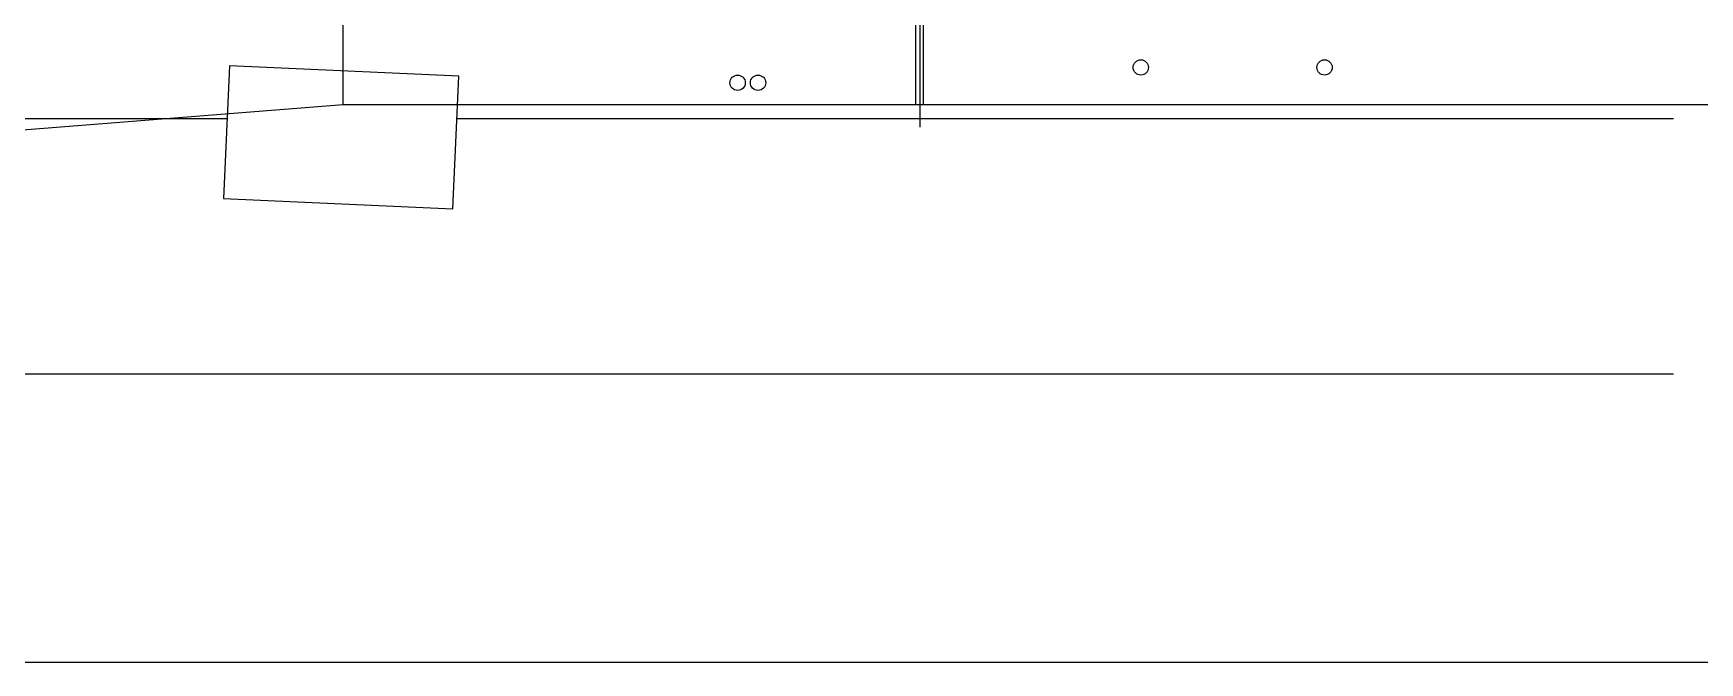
# Model space of a CAD drawing. Header units: inches. Extents: x 72602 to 350810, y -122122 to 43597.
# Drawn here: x 157706 to 190357, y -122122 to -109804 of the extents above; entities that cross this region are included whole.
import ezdxf

# ---------------------------------------------------------------- set-up
doc = ezdxf.new("R2010")
doc.units = ezdxf.units.IN
doc.header["$MEASUREMENT"] = 0
doc.layers.add('M-X-BKGD', color=8, linetype='Continuous')

msp = doc.modelspace()

# ---------------------------------------------------------------- linework, layer by layer
at = {"layer": 'M-X-BKGD', "ltscale": 0.1}
for q in [(163774, -86471), (163774, -86471), (198026, -111197), (198026, -111197)]:
    msp.add_line((163774, -111197), q, dxfattribs=at)
at = {"layer": 'M-X-BKGD', "ltscale": 5}
msp.add_line((175073, -100895), (175073, -111640), dxfattribs=at)
msp.add_line((175073, -100895), (175073, -111640), dxfattribs=at)
at = {"layer": 'M-X-BKGD'}
for p, q in [((174998, -111197), (174998, -108179)), ((174998, -111197), (174998, -108179)), ((175148, -111197), (175148, -108179)), ((175148, -111197), (175148, -108179)), ((151456, -111471), (161488, -111471)), ((151456, -111471), (161488, -111471)), ((165996, -111471), (189846, -111471)), ((165996, -111471), (189846, -111471)), ((86522, -116471), (189846, -116471)), ((86522, -116471), (189846, -116471))]:
    msp.add_line(p, q, dxfattribs=at)
for points in [[(72602, -42910), (208767, -42910), (208767, -122122), (72602, -122122)], [(161549, -110437), (161432, -113034), (165927, -113237), (166044, -110639)], [(161549, -110437), (161432, -113034), (165927, -113237), (166044, -110639)]]:
    msp.add_lwpolyline(points, close=True, dxfattribs=at)
at = {"layer": 'M-X-BKGD', "ltscale": 0.1}
msp.add_lwpolyline([(125417, -111957), (154106, -111957), (163774, -111197)], dxfattribs=at)
msp.add_lwpolyline([(125417, -111957), (154106, -111957), (163774, -111197)], dxfattribs=at)
at = {"layer": 'M-X-BKGD'}
for centre in [(179406, -110471), (179406, -110471), (183006, -110471), (183006, -110471), (171506, -110771), (171506, -110771), (171906, -110771), (171906, -110771)]:
    msp.add_circle(centre, 150, dxfattribs=at)

doc.saveas('drawing.dxf')
